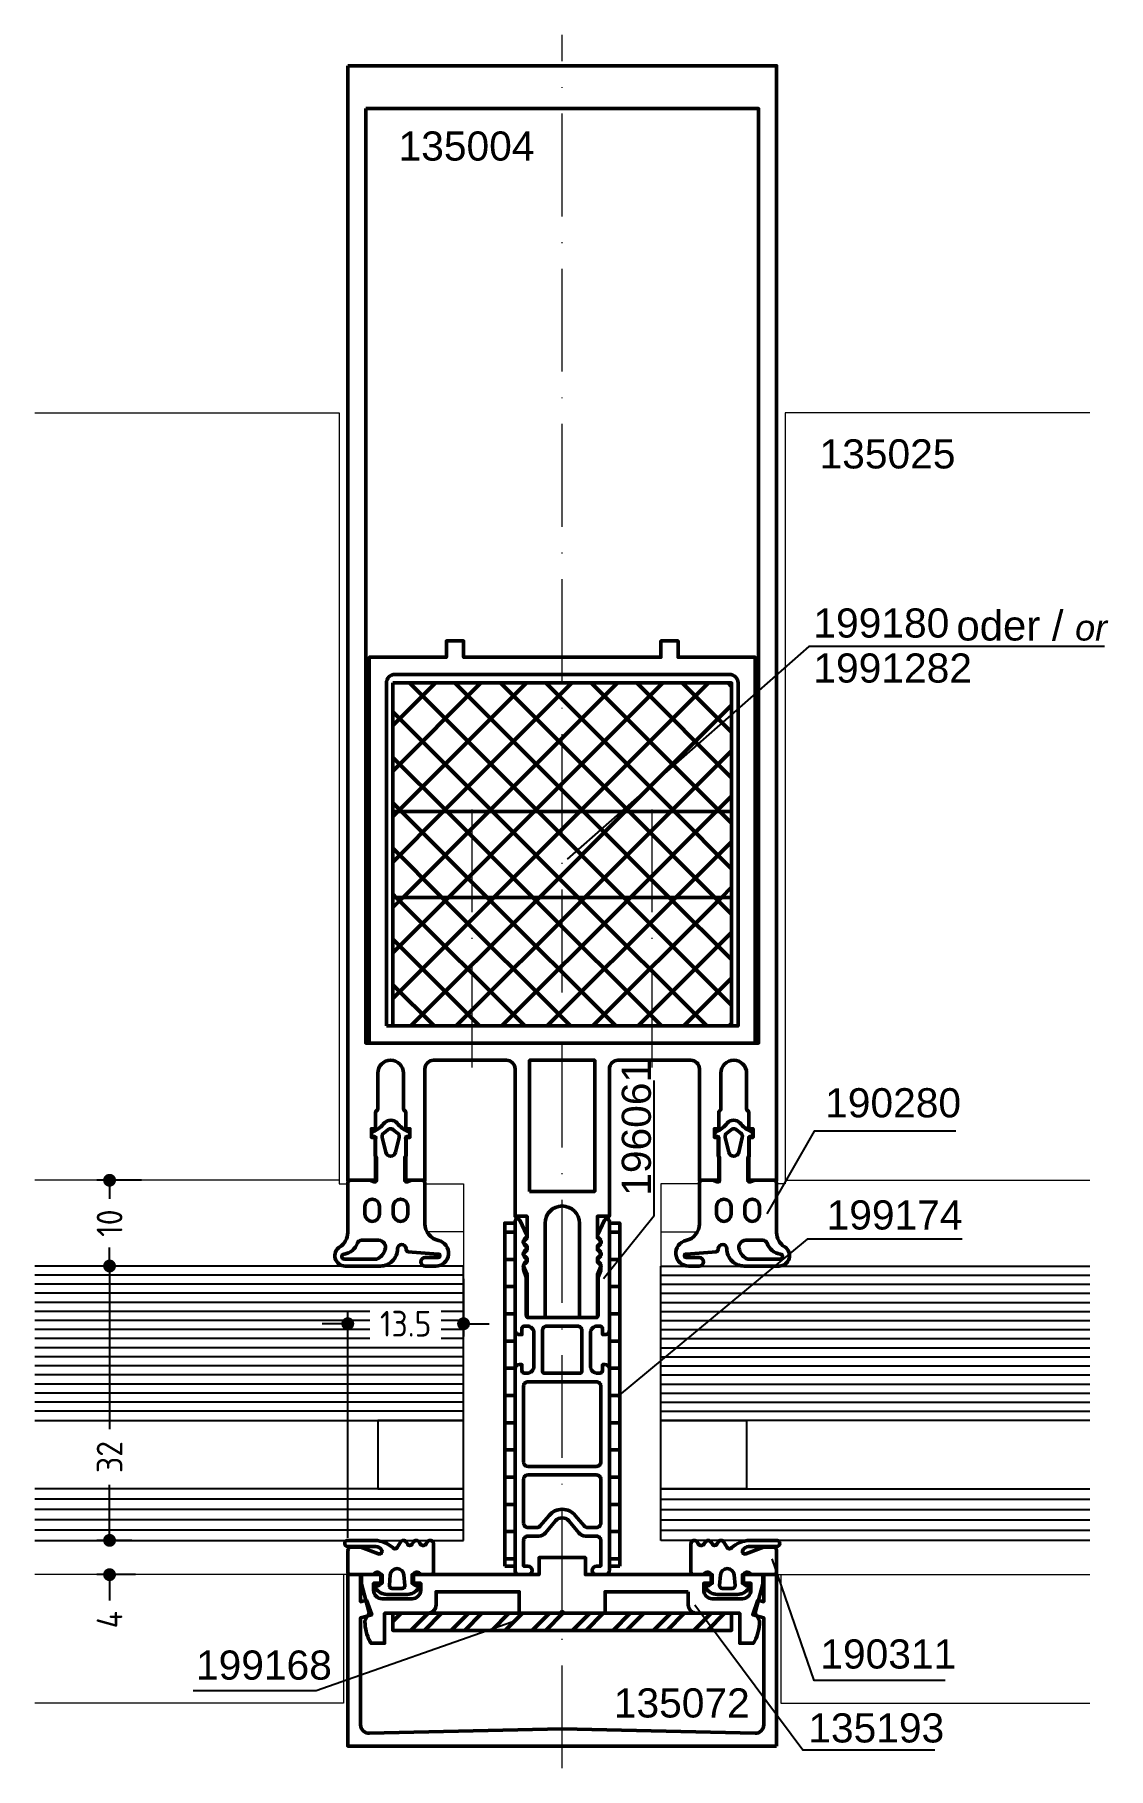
# Model space of a CAD drawing. Header units: millimetres. Extents: x -62 to 64, y -53 to 150.
import ezdxf

# ---------------------------------------------------------------- set-up
doc = ezdxf.new("R2010")
doc.units = ezdxf.units.MM
doc.linetypes.add('ACAD_ISO10W100', pattern=[18, 12, -3, 0, -3])
doc.linetypes.add('AUSGEZOGEN', pattern=[0])
doc.layers.get('0').update_dxf_attribs({"linetype": 'CONTINUOUS'})
doc.layers.get('DEFPOINTS').update_dxf_attribs({"linetype": 'CONTINUOUS'})
for name, color, linetype, lineweight in [('AM_5', 3, 'AUSGEZOGEN', 25), ('AM_C', 50, 'CONTINUOUS', 50), ('AM_S', 80, 'CONTINUOUS', 50), ('Cent3', 70, 'ACAD_ISO10W100', 18), ('Cont2', 2, 'AUSGEZOGEN', 25), ('Cont3', 70, 'CONTINUOUS', 18)]:
    doc.layers.add(name, color=color, linetype=linetype, lineweight=lineweight)
doc.layers.add('WBC-GER-ENG', color=7, linetype='AUSGEZOGEN')
doc.styles.add('HBS_DIMTEXTSTYLE', font='isocp.shx')
doc.styles.add('SWISSL', font='swissl.ttf')
doc.dimstyles.new('Konstruktionsschnitt 1-1$0', dxfattribs={"dimtxt": 3, "dimasz": 1.5, "dimexe": 1.5, "dimexo": 1.5, "dimgap": 1.5, "dimtad": 0, "dimdsep": 46, "dimtxsty": 'HBS_DIMTEXTSTYLE', "dimblk": 'PUNKT', "dimcen": 0, "dimclrd": 3, "dimclre": 3, "dimclrt": 2, "dimadec": 1, "dimazin": 2, "dimtfac": 0.7, "dimtofl": 0, "dimtmove": 0, "dimatfit": 3, "dimfxl": 0, "dimtolj": 1, "dimtzin": 0, "dimarcsym": 0})

# ---------------------------------------------------------------- blocks, each defined once
blk = doc.blocks.new('WI135193')
blk.add_lwpolyline([(-2, -14.7), (-3.5, -14.7, 0.414214), (-4.5, -15.7), (-4.5, -20.7), (-8, -20.7), (-8, -22.3), (-7.73, -22.44, 0.116424), (-5.5, -23), (-5.37, -23), (-4.47, -22.49), (-1.06, -23.4), (0, -23.4), (0, -21), (-1, -21), (-1, -22), (-1.8, -22, -0.414214), (-2.8, -21), (-2.8, -17.5, -0.414214), (-1.8, -16.5), (-1, -16.5), (-1, -17.5), (0, -17.5), (0, -2.7), (2, -2.7), (2, 2.7), (0, 2.7), (0, 17.5), (-1, 17.5), (-1, 16.5), (-1.8, 16.5, -0.414214), (-2.8, 17.5), (-2.8, 21, -0.414214), (-1.8, 22), (-1, 22), (-1, 21), (0, 21), (0, 23.4), (-1.06, 23.4), (-4.47, 22.49), (-5.37, 23), (-5.5, 23, 0.116424), (-7.73, 22.44), (-8, 22.3), (-8, 20.7), (-4.5, 20.7), (-4.5, 15.7, 0.414214), (-3.5, 14.7), (-2, 14.7), (-2, 5), (-4.5, 5), (-4.5, 0.2), (-4.3, 0), (-4.5, -0.2), (-4.5, -5), (-2, -5), (-2, -14.7)], format="xyb", close=True)
blk = doc.blocks.new('WI190280')
for points in [[(-6.09, 0, -0.258199), (-7.78, 0.94, 0.752939), (-10, 0.3), (-10, -3.8, 0.414214), (-8, -5.8, -0.961648), (-7.96, -6.8, 0.233259), (-8.34, -7.02), (-8.6, -10.55, -1.005729), (-9, -10.55), (-9, -9.03, 1), (-10, -9.03), (-10, -10.25, 0.897967), (-7.03, -10.57, -0.35262), (-5.08, -9), (-0.3, -9, 0.414214), (0, -8.7), (0, -7.43), (-0.19, -6.92, -0.520293), (0, -6.65), (2.66, -6.65), (2.8, -6.8), (4.8, -6.8, -0.596289), (5.09, -6.85), (5.09, -6.95, 0.847054), (5.67, -7.05, -0.130361), (6.67, -5.75, 0.439074), (6.7, -4.28, -0.133324), (5.68, -2.95, 0.847054), (5.1, -3.05), (5.1, -3.15, -0.577816), (4.8, -3.2), (2.8, -3.2), (2.65, -3.35), (0, -3.35, -0.52048), (-0.19, -3.08), (0, -2.56), (0, -0.3, 0.414214), (-0.3, 0), (-6.09, 0)], [(-7, -1.59, 0.322155), (-7.34, -1.12, -0.284723), (-8.6, 0.4, 1), (-9.2, 0.4), (-9.2, -3.37, 0.227309), (-8.11, -4.34, 0.537319), (-7, -3.6), (-7, -1.59)], [(-3.05, -2), (-3.95, -2, 1), (-3.95, -3.7), (-3.05, -3.7, 1), (-3.05, -2)], [(3.27, -5.58), (5, -5.99, 0.29188), (5.51, -5.81), (5.9, -5.31, 0.344328), (5.9, -4.69), (5.51, -4.19, 0.29188), (5, -4.01), (3.27, -4.42, 0.794214), (3.27, -5.58)], [(-3.05, -5.3, -1), (-3.05, -7), (-3.95, -7, -1), (-3.95, -5.3), (-3.05, -5.3)]]:
    blk.add_lwpolyline(points, format="xyb", close=True)
blk = doc.blocks.new('WI190311')
for points in [[(0, -0.3, -0.414214), (0.3, 0), (2.8, 0, -0.414214), (3.2, -0.4), (3.2, -1.54), (2.42, -3.59, 0.786113), (2.9, -3.92, 0.262074), (3.28, -3.28), (3.28, 0, -1), (4, 0), (4, -3.17, -0.174474), (3.15, -5.24, 0.57735), (3.15, -5.76), (3.8, -6.14, -0.57735), (3.8, -6.83), (3.55, -6.97, 0.57735), (3.55, -7.49), (3.8, -7.64, -0.57735), (3.8, -8.33), (3.6, -8.45, 0.56351), (3.59, -9.13), (3.8, -9.25, -0.767327), (3.6, -10), (0.3, -10, -0.414214), (0, -9.7), (0, -8.57, -0.267949), (0.1, -8.4, 0.767327), (-0.1, -7.65), (-0.9, -7.65, 0.414214), (-1.3, -8.05, -0.592453), (-1.61, -8.22, -0.255924), (-2.3, -6.95), (-2.3, -4.55, -0.255924), (-1.61, -3.28, -0.592453), (-1.3, -3.45, 0.414214), (-0.9, -3.85), (-0.1, -3.85, 0.767327), (0.1, -3.1, -0.267949), (0, -2.93), (0, -0.3)], [(-0.03, -4.95), (-1.28, -4.85, 0.438367), (-1.6, -5.15), (-1.6, -6.35, 0.438367), (-1.28, -6.65), (-0.03, -6.55, 0.921414), (-0.03, -4.95)]]:
    blk.add_lwpolyline(points, format="xyb", close=True)
blk = doc.blocks.new('WI196061')
for points in [[(-6, 5.5, -0.414214), (-5.5, 5), (-5.5, 4.7), (-6.2, 4.7, 0.414214), (-6.5, 4.4), (-6.5, 4.1, 0.414214), (-5.7, 3.3), (-1.8, 3.3, 0.414214), (-1, 4.1), (-1, 4.4, 0.414214), (-1.3, 4.7), (-2, 4.7), (-2, 5, -0.414214), (-1.5, 5.5), (11.2, 5.5, -0.803179), (11.33, 4.93), (9.58, 4.12, -0.314902), (9.36, 4.16), (9.08, 4.44, 0.198912), (8.93, 4.5), (8.67, 4.5, 0.198912), (8.52, 4.44), (8.24, 4.16, -0.414214), (7.96, 4.16), (7.68, 4.44, 0.198912), (7.53, 4.5), (7.27, 4.5, 0.198912), (7.12, 4.44), (6.84, 4.16, -0.414214), (6.56, 4.16), (6.28, 4.44, 0.198912), (6.13, 4.5), (5.56, 4.5, 0.087489), (5.49, 4.49), (4.7, 4.2), (0.3, 4.2, 0.414214), (0, 3.9), (0, -3.9, 0.414214), (0.3, -4.2), (4.7, -4.2), (5.49, -4.49, 0.087489), (5.56, -4.5), (6.13, -4.5, 0.198912), (6.28, -4.44), (6.56, -4.16, -0.414214), (6.84, -4.16), (7.12, -4.44, 0.198912), (7.27, -4.5), (7.53, -4.5, 0.198912), (7.68, -4.44), (7.96, -4.16, -0.414214), (8.24, -4.16), (8.52, -4.44, 0.198912), (8.67, -4.5), (8.93, -4.5, 0.198912), (9.08, -4.44), (9.36, -4.16, -0.314902), (9.58, -4.12), (11.33, -4.93, -0.803179), (11.2, -5.5), (-1.5, -5.5, -0.414214), (-2, -5), (-2, -4.7), (-1.3, -4.7, 0.414214), (-1, -4.4), (-1, -4.1, 0.414214), (-1.8, -3.3), (-5.7, -3.3, 0.414214), (-6.5, -4.1), (-6.5, -4.4, 0.414214), (-6.2, -4.7), (-5.5, -4.7), (-5.5, -5, -0.414214), (-6, -5.5), (-29.5, -5.5, -0.414214), (-30, -5), (-30, -4, -1), (-29, -4), (-29, -4.5), (-26, -4.5, 0.414214), (-25.5, -4), (-25.5, -2.72, -0.221695), (-25.14, -1.95), (-23.73, -0.77, 0.466308), (-23.73, 0.77), (-25.14, 1.95, -0.221695), (-25.5, 2.72), (-25.5, 4, 0.414214), (-26, 4.5), (-29, 4.5), (-29, 4, -1), (-30, 4), (-30, 5, -0.414214), (-29.5, 5.5), (-6, 5.5)], [(-24, 4.5, 0.414214), (-24.5, 4), (-24.5, 2.95, 0.221695), (-24.32, 2.57), (-23.09, 1.53, -0.466308), (-23.09, -1.53), (-24.32, -2.57, 0.221695), (-24.5, -2.95), (-24.5, -4, 0.414214), (-24, -4.5), (-18.87, -4.5, 0.414214), (-18.37, -4), (-18.37, 4, 0.414214), (-18.87, 4.5), (-24, 4.5)], [(-16.87, 4.5, 0.414214), (-17.37, 4), (-17.37, -4, 0.414214), (-16.87, -4.5), (-8, -4.5, 0.414214), (-7.5, -4), (-7.5, 4, 0.414214), (-8, 4.5), (-16.87, 4.5)], [(-1.5, 2.3, -0.414214), (-1, 1.8), (-1, -1.8, -0.414214), (-1.5, -2.3), (-6.3, -2.3, -0.414214), (-6.5, -2.1), (-6.5, 2.1, -0.414214), (-6.3, 2.3), (-1.5, 2.3)]]:
    blk.add_lwpolyline(points, format="xyb", close=True)
blk = doc.blocks.new('*X8')
at = {"color": 0}
for p, q in [((34, 9.64), (44.11, 19.75)), ((34, 14.94), (38.81, 19.75)), ((34, 4.34), (49, 19.34)), ((37.21, 19.75), (49, 7.96)), ((42.51, 19.75), (49, 13.26)), ((47.81, 19.75), (49, 18.56)), ((49, 14.03), (54.72, 19.75)), ((49, 19.34), (49.41, 19.75)), ((49, 8.73), (59, 18.73)), ((49, 18.56), (59, 8.56)), ((53.12, 19.75), (59, 13.87)), ((58.42, 19.75), (59, 19.17)), ((59, 8.12), (70.63, 19.75)), ((59, 13.43), (65.32, 19.75)), ((59, 18.73), (60.02, 19.75)), ((59, 19.17), (74, 4.17)), ((63.72, 19.75), (74, 9.47)), ((69.03, 19.75), (74, 14.78)), ((34, 17.65), (49, 2.65)), ((59, 2.82), (74, 17.82)), ((34, -0.97), (49, 14.03)), ((34, 12.35), (49, -2.65)), ((49, 3.43), (59, 13.43)), ((49, 13.26), (59, 3.26)), ((59, 13.87), (74, -1.13)), ((59, -2.48), (74, 12.52)), ((34, -6.27), (49, 8.73)), ((49, -1.88), (59, 8.12)), ((59, 8.56), (74, -6.44)), ((34, 7.05), (49, -7.95)), ((49, 7.96), (59, -2.04)), ((59, -7.79), (74, 7.21)), ((34, -11.57), (49, 3.43)), ((49, -7.18), (59, 2.82)), ((49, 2.65), (59, -7.35)), ((59, 3.26), (74, -11.74)), ((34, 1.74), (49, -13.26)), ((59, -13.09), (74, 1.91)), ((34, -16.88), (49, -1.88)), ((34, -3.56), (49, -18.56)), ((49, -12.48), (59, -2.48)), ((49, -2.65), (59, -12.65)), ((59, -2.04), (74, -17.04)), ((59, -18.39), (74, -3.39)), ((36.43, -19.75), (49, -7.18)), ((49, -17.79), (59, -7.79)), ((49, -7.95), (59, -17.95)), ((59, -7.35), (71.4, -19.75)), ((34, -8.86), (44.89, -19.75)), ((62.95, -19.75), (74, -8.7)), ((41.73, -19.75), (49, -12.48)), ((49, -13.26), (55.49, -19.75)), ((52.34, -19.75), (59, -13.09)), ((59, -12.65), (66.1, -19.75)), ((68.25, -19.75), (74, -14)), ((34, -14.17), (39.58, -19.75)), ((47.04, -19.75), (49, -17.79)), ((59, -17.95), (60.8, -19.75)), ((34, -19.47), (34.28, -19.75)), ((49, -18.56), (50.19, -19.75)), ((57.64, -19.75), (59, -18.39)), ((73.55, -19.75), (74, -19.3))]:
    blk.add_line(p, q, dxfattribs=at)
blk = doc.blocks.new('WI199180')
for points in [[(32, 22.5), (77, 22.5), (77, 13.5), (78.9, 13.5), (78.9, 11.5), (77, 11.5), (77, -11.5), (78.9, -11.5), (78.9, -13.5), (77, -13.5), (77, -22.5), (32, -22.5), (32, 22.5)], [(49, 19.75), (34, 19.75), (34, -19.75), (49, -19.75)], [(59, 19.75), (49, 19.75), (49, -19.75), (59, -19.75)], [(74, 19.75), (59, 19.75), (59, -19.75), (74, -19.75)]]:
    blk.add_lwpolyline(points, close=True)
blk.add_lwpolyline([(34, 20.5), (74, 20.5, -0.414214), (75, 19.5), (75, -19.5, -0.414214), (74, -20.5), (34, -20.5), (34, 20.5)], format="xyb", close=True)
at = {"linetype": 'CONTINUOUS'}
blk.add_blockref('*X8', (0, 0), dxfattribs=at)
blk = doc.blocks.new('WI135004')
blk.add_lwpolyline([(146, 25), (146, -25), (16, -25), (16, -21.75), (21, -21.75), (21, -22.25), (22, -22.25), (22, -21.75), (24, -21.75), (24.25, -21.5), (28.5, -21.5, 1), (28.5, -18.5), (24.25, -18.5), (24, -18.25), (22, -18.25), (22, -17.75), (21, -17.75), (21, -18.25), (16, -18.25), (16, -16), (29, -16, 0.414214), (30, -15), (30, -6.5, 0.414214), (29, -5.5), (11.8, -5.5), (11.8, -4.1), (9.28, -4.1), (8.8, -4.58), (8.32, -4.1), (7.88, -4.1), (7.4, -4.58), (6.92, -4.1), (6.48, -4.1), (6.05, -4.54), (5, -4.1), (0, -4.1), (0, -2), (11, -2, 1), (11, 2), (0, 2), (0, 4.1), (5, 4.1), (6.05, 4.54), (6.48, 4.1), (6.92, 4.1), (7.4, 4.58), (7.88, 4.1), (8.32, 4.1), (8.8, 4.58), (9.28, 4.1), (11.8, 4.1), (11.8, 5.5), (29, 5.5, 0.414214), (30, 6.5), (30, 15, 0.414214), (29, 16), (16, 16), (16, 18.25), (21, 18.25), (21, 17.75), (22, 17.75), (22, 18.25), (24, 18.25), (24.25, 18.5), (28.5, 18.5, 1), (28.5, 21.5), (24.25, 21.5), (24, 21.75), (22, 21.75), (22, 22.25), (21, 22.25), (21, 21.75), (16, 21.75), (16, 25), (146, 25)], format="xyb", close=True)
for points in [[(141, 22.9), (141, -22.9), (32, -22.9), (32, 22.9), (141, 22.9)], [(14.7, 3.8), (14.7, -3.8), (30, -3.8), (30, 3.8), (14.7, 3.8)]]:
    blk.add_lwpolyline(points, close=True)
blk = doc.blocks.new('PUNKT')
at = {"color": 0, "linetype": 'Continuous'}
blk.add_line((-0.5, 0), (-1, 0), dxfattribs=at)
at = {"color": 0, "linetype": 'Continuous', "const_width": 0.5}
blk.add_lwpolyline([(-0.25, 0, 1), (0.25, 0, 1)], format="xyb", close=True, dxfattribs=at)
blk = doc.blocks.new('*D12')
at = {"layer": 'AM_5', "color": 3, "lineweight": -2, "transparency": 16777216}
for p, q in [((-50.75, 6), (-54.27, 6)), ((-52.77, 4.5), (-52.77, -13.04)), ((-52.77, -24.5), (-52.77, -19.52)), ((-50.98, -26), (-54.27, -26))]:
    blk.add_line(p, q, dxfattribs=at)
at = {"layer": 'DEFPOINTS', "color": 0, "transparency": 16777216}
for p in [(-49.25, 6), (-52.77, -26), (-49.48, -26)]:
    blk.add_point(p, dxfattribs=at)
at = {"layer": 'AM_5', "color": 3, "lineweight": -2, "transparency": 16777216, "xscale": 1.5, "yscale": 1.5, "zscale": 1.5}
for p, rotation in [((-52.77, 6), 90), ((-52.77, -26), 270)]:
    blk.add_blockref('PUNKT', p, dxfattribs=dict(at, rotation=rotation))
at = {"layer": 'AM_5', "color": 2, "transparency": 16777216, "insert": (-52.77, -16.28), "char_height": 3, "attachment_point": 5, "rotation": 90, "style": 'HBS_DIMTEXTSTYLE'}
blk.add_mtext('\\A1;32', dxfattribs=at)
blk = doc.blocks.new('*D11')
at = {"layer": 'AM_5', "color": 3, "lineweight": -2, "transparency": 16777216}
for p, q in [((-52.77, -24.5), (-52.77, -23)), ((-50.19, -26), (-54.27, -26)), ((-49.74, -30), (-54.27, -30)), ((-52.77, -31.5), (-52.77, -33))]:
    blk.add_line(p, q, dxfattribs=at)
at = {"layer": 'DEFPOINTS', "color": 0, "transparency": 16777216}
for p in [(-48.69, -26), (-52.77, -30), (-48.24, -30)]:
    blk.add_point(p, dxfattribs=at)
at = {"layer": 'AM_5', "color": 3, "lineweight": -2, "transparency": 16777216, "xscale": 1.5, "yscale": 1.5, "zscale": 1.5}
for p, rotation in [((-52.77, -26), 270), ((-52.77, -30), 90)]:
    blk.add_blockref('PUNKT', p, dxfattribs=dict(at, rotation=rotation))
at = {"layer": 'AM_5', "color": 2, "transparency": 16777216, "insert": (-52.77, -35.25), "char_height": 3, "attachment_point": 5, "rotation": 90, "style": 'HBS_DIMTEXTSTYLE'}
blk.add_mtext('\\A1;4', dxfattribs=at)
blk = doc.blocks.new('*D10')
at = {"layer": 'AM_5', "color": 3, "lineweight": -2, "transparency": 16777216}
for p, q in [((-11.5, 4.5), (-11.5, -2.23)), ((-25, -25.7), (-25, 0.77)), ((-26.5, -0.73), (-28, -0.73)), ((-10, -0.73), (-8.5, -0.73))]:
    blk.add_line(p, q, dxfattribs=at)
at = {"layer": 'DEFPOINTS', "color": 0, "transparency": 16777216}
for p in [(-11.5, 6), (-11.5, -0.73), (-25, -27.2)]:
    blk.add_point(p, dxfattribs=at)
at = {"layer": 'AM_5', "color": 3, "lineweight": -2, "transparency": 16777216, "xscale": 1.5, "yscale": 1.5, "zscale": 1.5}
blk.add_blockref('PUNKT', (-25, -0.73), dxfattribs=at)
at = {"layer": 'AM_5', "color": 3, "lineweight": -2, "transparency": 16777216, "xscale": 1.5, "yscale": 1.5, "zscale": 1.5, "rotation": 180}
blk.add_blockref('PUNKT', (-11.5, -0.73), dxfattribs=at)
at = {"layer": 'AM_5', "color": 2, "transparency": 16777216, "insert": (-18.25, -0.73), "char_height": 3, "attachment_point": 5, "style": 'HBS_DIMTEXTSTYLE'}
blk.add_mtext('\\A1;13.5', dxfattribs=at)
blk = doc.blocks.new('*D9')
at = {"layer": 'AM_5', "color": 3, "lineweight": -2, "transparency": 16777216}
for p, q in [((-49.06, 16), (-54.27, 16)), ((-52.77, 14.5), (-52.77, 13.85)), ((-52.77, 7.5), (-52.77, 8.15)), ((-50.75, 6), (-54.27, 6))]:
    blk.add_line(p, q, dxfattribs=at)
at = {"layer": 'DEFPOINTS', "color": 0, "transparency": 16777216}
for p in [(-52.77, 16), (-47.56, 16), (-49.25, 6)]:
    blk.add_point(p, dxfattribs=at)
at = {"layer": 'AM_5', "color": 3, "lineweight": -2, "transparency": 16777216, "xscale": 1.5, "yscale": 1.5, "zscale": 1.5}
for p, rotation in [((-52.77, 16), 90), ((-52.77, 6), 270)]:
    blk.add_blockref('PUNKT', p, dxfattribs=dict(at, rotation=rotation))
at = {"layer": 'AM_5', "color": 2, "transparency": 16777216, "insert": (-52.77, 11), "char_height": 3, "attachment_point": 5, "rotation": 90, "style": 'HBS_DIMTEXTSTYLE'}
blk.add_mtext('\\A1;10', dxfattribs=at)
blk = doc.blocks.new('WI135072')
blk.add_lwpolyline([(-20, -25), (0, -25), (0, -23.5), (-3.16, -23.5), (-2.98, -22.82), (-4.67, -22.21), (-5.02, -23.5), (-17.5, -23.5, -0.42074), (-18.5, -22.48), (-18, 0), (-18.5, 22.48, -0.42074), (-17.5, 23.5), (-5.02, 23.5), (-4.67, 22.21), (-2.98, 22.82), (-3.16, 23.5), (0, 23.5), (0, 25), (-20, 25), (-20, -25)], format="xyb", close=True)
blk = doc.blocks.new('*U13', base_point=(71.25, 181.03))
for p, q in [((71.25, 213.03), (21.25, 213.03)), ((71.25, 213.03), (21.25, 213.03)), ((71.25, 195.03), (71.25, 213.03)), ((71.25, 211.97), (21.25, 211.97)), ((71.25, 210.91), (21.25, 210.91)), ((71.25, 209.85), (21.25, 209.85)), ((71.25, 208.79), (21.25, 208.79)), ((60.33, 207.73), (21.25, 207.73)), ((60.33, 206.67), (21.25, 206.67)), ((71.25, 207.73), (68.63, 207.73)), ((71.25, 206.67), (68.63, 206.67)), ((60.33, 205.62), (21.25, 205.62)), ((60.33, 204.56), (21.25, 204.56)), ((71.25, 205.62), (68.63, 205.62)), ((71.25, 204.56), (68.63, 204.56)), ((71.25, 203.5), (21.25, 203.5)), ((71.25, 202.44), (21.25, 202.44)), ((71.25, 201.38), (21.25, 201.38)), ((71.25, 200.32), (21.25, 200.32)), ((71.25, 199.26), (21.25, 199.26)), ((71.25, 198.2), (21.25, 198.2)), ((71.25, 197.14), (21.25, 197.14)), ((71.25, 196.09), (21.25, 196.09)), ((21.25, 195.03), (71.25, 195.03)), ((71.25, 195.03), (61.25, 195.03)), ((61.25, 195.03), (61.25, 187.03)), ((71.25, 187.03), (71.25, 195.03)), ((71.25, 187.03), (21.25, 187.03)), ((71.25, 187.03), (21.25, 187.03)), ((61.25, 187.03), (71.25, 187.03)), ((71.25, 181.03), (71.25, 187.03)), ((71.25, 185.83), (21.25, 185.83)), ((71.25, 184.63), (21.25, 184.63)), ((71.25, 183.43), (21.25, 183.43)), ((71.25, 182.23), (21.25, 182.23)), ((21.25, 181.03), (71.25, 181.03))]:
    blk.add_line(p, q)
blk = doc.blocks.new('*U14', base_point=(94.25, 181.03))
for p, q in [((94.25, 195.03), (94.25, 213.03)), ((94.25, 213.03), (144.25, 213.03)), ((94.25, 213.03), (144.25, 213.03)), ((94.25, 211.97), (144.25, 211.97)), ((94.25, 210.91), (144.25, 210.91)), ((94.25, 209.85), (144.25, 209.85)), ((94.25, 208.79), (144.25, 208.79)), ((94.25, 207.73), (144.25, 207.73)), ((94.25, 206.67), (144.25, 206.67)), ((94.25, 205.62), (144.25, 205.62)), ((94.25, 204.56), (144.25, 204.56)), ((94.25, 203.5), (144.25, 203.5)), ((94.25, 202.44), (144.25, 202.44)), ((94.25, 201.38), (144.25, 201.38)), ((94.25, 200.32), (144.25, 200.32)), ((94.25, 199.26), (144.25, 199.26)), ((94.25, 198.2), (144.25, 198.2)), ((94.25, 197.14), (144.25, 197.14)), ((94.25, 196.09), (144.25, 196.09)), ((94.25, 187.03), (94.25, 195.03)), ((94.25, 195.03), (104.25, 195.03)), ((144.25, 195.03), (94.25, 195.03)), ((104.25, 195.03), (104.25, 187.03)), ((94.25, 181.03), (94.25, 187.03)), ((94.25, 187.03), (144.25, 187.03)), ((94.25, 187.03), (144.25, 187.03)), ((104.25, 187.03), (94.25, 187.03)), ((94.25, 185.83), (144.25, 185.83)), ((94.25, 184.63), (144.25, 184.63)), ((94.25, 183.43), (144.25, 183.43)), ((94.25, 182.23), (144.25, 182.23)), ((144.25, 181.03), (94.25, 181.03))]:
    blk.add_line(p, q)
blk = doc.blocks.new('WI199174')
h = blk.add_hatch()
h.set_pattern_fill('ANSI31', color=256, angle=45, style=0)
h.set_pattern_definition([(90, (29, -5.5), (-3.175, -4e-17), [])])
h.paths.add_polyline_path([(40, 0), (40, 1.2), (0, 1.2), (0, 0)])
blk.add_lwpolyline([(0, 1.2), (0, 0), (40, 0), (40, 1.2)], close=True)
blk = doc.blocks.new('WI199168')
h = blk.add_hatch()
h.set_pattern_fill('ANSI32', color=256, scale=0.35, style=0)
h.paths.add_polyline_path([(-19.75, -4.5), (19.75, -4.5), (19.75, -6.5), (-19.75, -6.5)])
blk.add_lwpolyline([(-19.75, -4.5), (19.75, -4.5), (19.75, -6.5), (-19.75, -6.5), (-19.75, -4.5)])

msp = doc.modelspace()

# ---------------------------------------------------------------- linework, layer by layer
at = {"layer": 'AM_5'}
for points in [[(63.21, 78.252), (28.761, 78.252), (0.569, 53.448)], [(4.797, 4.54), (10.737, 11.873), (10.737, 27.646)], [(45.892, 21.725), (29.358, 21.725), (23.865, 12.102)], [(46.625, 9.114), (28.564, 9.114), (6.4, -9.264)], [(44.661, -42.337), (29.358, -42.337), (24.474, -28.172)], [(43.427, -50.468), (28.061, -50.468), (15.455, -33.576)], [(-43.039, -43.509), (-28.686, -43.509), (-5.888, -35.5)]]:
    msp.add_lwpolyline(points, dxfattribs=at)
at = {"layer": 'Cent3'}
for p, q in [((0, -52.588), (0, 149.616)), ((-10.5, 29.161), (-10.5, 63.366)), ((10.5, 29.161), (10.5, 63.366))]:
    msp.add_line(p, q, dxfattribs=at)
at = {"layer": 'Cont3'}
for p, q in [((-26, 16), (-61.5, 16)), ((26, 16), (61.5, 16)), ((-11.5, 10), (-15.774, 10)), ((11.5, 10), (15.774, 10)), ((-25, -30), (-61.5, -30)), ((25, -30), (61.5, -30))]:
    msp.add_line(p, q, dxfattribs=at)
for points in [[(-61.5, 105.5), (-26, 105.5), (-26, 15.6), (-25, 15.6)], [(61.5, 105.5), (26, 105.5), (26, 15.6), (25, 15.6)], [(-16, 15.6), (-11.5, 15.6), (-11.5, 6)], [(16, 15.6), (11.5, 15.6), (11.5, 6)], [(-25.5, -30), (-25.5, -45), (-61.5, -45)], [(25.5, -30), (25.5, -45), (61.5, -45)]]:
    msp.add_lwpolyline(points, dxfattribs=at)

# ---------------------------------------------------------------- block references
at = {"layer": 'AM_C', "rotation": 90}
for name, p in [('WI190280', (-25, 16)), ('WI199174', (-5.5, -29)), ('WI196061', (0, 0)), ('WI190311', (-25, -30))]:
    msp.add_blockref(name, p, dxfattribs=at)
at = {"layer": 'AM_C', "xscale": -1, "rotation": 270}
for name, p in [('WI190280', (25, 16)), ('WI199174', (5.5, -29)), ('WI190311', (25, -30))]:
    msp.add_blockref(name, p, dxfattribs=at)
at = {"layer": 'AM_C'}
msp.add_blockref('WI199168', (0, -30), dxfattribs=at)
at = {"layer": 'AM_S', "rotation": 90}
for name, p in [('WI135004', (0, 0)), ('WI199180', (0, 0)), ('WI135193', (0, -30)), ('WI135072', (0, -30))]:
    msp.add_blockref(name, p, dxfattribs=at)
at = {"layer": 'Cont2'}
for name, p in [('*U13', (-11.5, -26)), ('*U14', (11.5, -26))]:
    msp.add_blockref(name, p, dxfattribs=at)

# ---------------------------------------------------------------- texts
at = {"layer": 'AM_5', "color": 2, "style": 'SWISSL'}
for s, p in [('135004', (-19.08, 134.928)), ('135025', (30, 99.022)), ('199180 ', (29.284, 79.295)), ('1991282', (29.284, 74.045)), ('190280 ', (30.655, 23.339)), ('199174', (30.822, 10.257)), ('190311', (30.091, -40.95)), ('199168 ', (-42.7, -42.244)), ('135072', (6.017, -46.66)), ('135193', (28.688, -49.573))]:
    msp.add_text(s, height=3.4, dxfattribs=at).set_placement(p)
msp.add_text('196061', height=3.4, rotation=90, dxfattribs=at).set_placement((10.34, 14.191))
at = {"layer": 'WBC-GER-ENG', "insert": (63.526, 78.903), "char_height": 3, "width": 18.22393, "attachment_point": 9, "style": 'SWISSL'}
msp.add_mtext('{\\fSwis721 BT|b0|i0|c0|p34;\\H1.165x;\\C2;oder / \\fSwis721 BT|b0|i1|c0|p34;\\H0.85837x;or}', dxfattribs=at)

# ---------------------------------------------------------------- dimensions: what is measured, and where the dimension line sits
at = {"layer": 'AM_5'}
for base, p2, picture, middle in [((-52.767, 16), (-47.563, 16), '*D9', (-52.767, 11)), ((-52.767, -26), (-49.479, -26), '*D12', (-52.767, -16.279))]:
    dim = msp.add_linear_dim(base=base, p1=(-49.253, 6), p2=p2, angle=90, dimstyle='Konstruktionsschnitt 1-1$0', dxfattribs=at)
    dim.commit()
    dim.dimension.update_dxf_attribs({"geometry": picture, "text_midpoint": middle, "dimtype": 160})
dim = msp.add_linear_dim(base=(-11.5, -0.728), p1=(-25, -27.2), p2=(-11.5, 6), dimstyle='Konstruktionsschnitt 1-1$0', dxfattribs=at)
dim.commit()
dim.dimension.update_dxf_attribs({"geometry": '*D10', "text_midpoint": (-18.25, -0.728)})
dim = msp.add_linear_dim(base=(-52.767, -30), p1=(-48.69, -26), p2=(-48.239, -30), angle=90, dimstyle='Konstruktionsschnitt 1-1$0', dxfattribs=at)
dim.commit()
dim.dimension.update_dxf_attribs({"geometry": '*D11', "text_midpoint": (-52.767, -35.25)})

doc.saveas('drawing.dxf')
